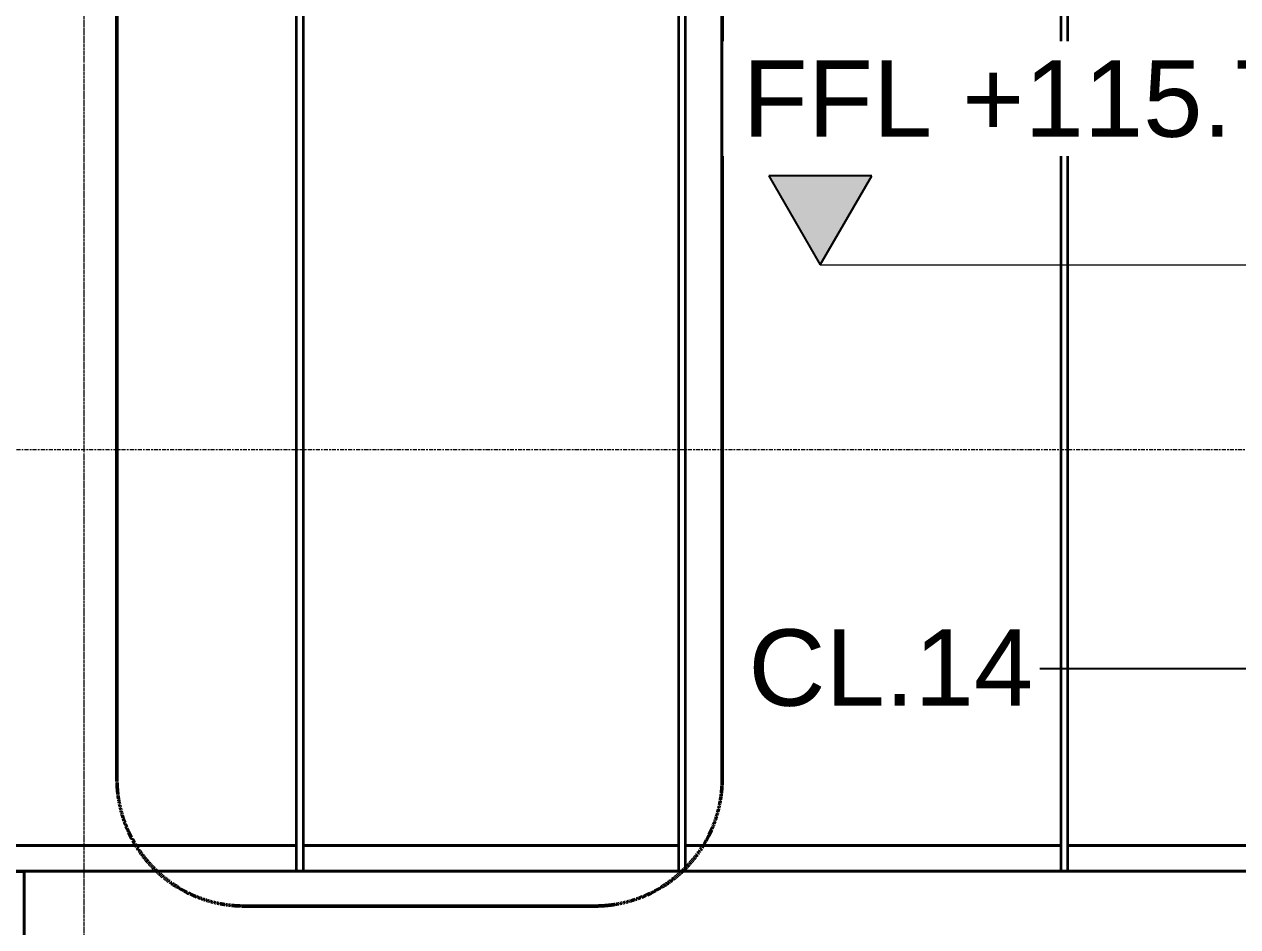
# Model space of a CAD drawing. Header units: millimetres. Extents: x -153298 to 620751, y -313239 to 250031.
# Drawn here: x 101533 to 106295, y -282716 to -279172 of the extents above; entities that cross this region are included whole.
import ezdxf

# ---------------------------------------------------------------- set-up
doc = ezdxf.new("R2010")
doc.units = ezdxf.units.MM
for name, pattern in [('Centre', [31.75, 6.35, -4.7625, 15.875, -4.7625]), ('DPA_Grid _ Level 100', [10, 5.5, -1.6, 1.3, -1.6]), ('DPA_Hidden 50', [3, 2, -1])]:
    doc.linetypes.add(name, pattern=pattern)
for name, color, linetype, lineweight in [('A-DETL', 7, 'Continuous', 70), ('A-DETL-GENF', 7, 'Continuous', 35), ('A-FLOR-HRAL', 7, 'Continuous', 25), ('A-FLOR-LEVL', 7, 'Continuous', 35), ('A-GENM-IDEN', 7, 'Continuous', 25), ('G-ANNO-SPOR', 7, 'Continuous', 9), ('I-WALL-E', 7, 'Continuous', 35), ('S-GRID', 7, 'Continuous', 0), ('WALL-E', 7, 'Continuous', 35)]:
    doc.layers.add(name, color=color, linetype=linetype, lineweight=lineweight)
doc.styles.add('Arial_2', font='arial.ttf', dxfattribs={"height": 3})

# ---------------------------------------------------------------- blocks, each defined once
blk = doc.blocks.new('Top Rail Type - Top Rail_Internal_-15920065-2120-01 ENTRANCE 1 SECTION A')
at = {"layer": 'A-FLOR-HRAL', "color": 7, "lineweight": 9}
for p, q in [((-885358, 114905.6), (-885358, 114907.4)), ((-885358, 114907.4), (-885358, 114905.6)), ((-885358, 114883.3), (-885358, 114904.9)), ((-885358, 114904.9), (-885358, 114883.3)), ((-885358, 114883.3), (-885358, 114859.1)), ((-885358, 114859.1), (-885358, 114883.3)), ((-881842.4, 113488.8), (-883107.9, 112686.9)), ((-881767.4, 113488.8), (-881842.4, 113488.8)), ((-881257.1, 113488.8), (-881307.4, 113488.8)), ((-881138.5, 113488.8), (-881214.7, 113488.8)), ((-880997.4, 113488.8), (-881099.8, 113488.8)), ((-883107.9, 112627.7), (-881827.9, 113438.8)), ((-881827.9, 113438.8), (-881767.4, 113438.8)), ((-881307.4, 113438.8), (-881242, 113438.8)), ((-881170.8, 113438.8), (-881168, 113438.8)), ((-881117.8, 113438.8), (-880997.4, 113438.8)), ((-883207.9, 112623.5), (-883802.4, 112246.9)), ((-883775.6, 112204.6), (-883207.9, 112564.3)), ((-883802.4, 112246.9), (-884082.4, 112069.4)), ((-884067.9, 112019.4), (-883775.6, 112204.6)), ((-884648.5, 112069.4), (-885207.4, 112069.4)), ((-884082.4, 112069.4), (-884548.5, 112069.4)), ((-885207.4, 112019.4), (-884648.5, 112019.4)), ((-884548.5, 112019.4), (-884067.9, 112019.4))]:
    blk.add_line(p, q, dxfattribs=at)
blk.add_arc((-885207.4, 112044.4), 25, 90, 180, dxfattribs=at)
for points in [[(-884089.6, 114883.3), (-884089, 114885.5), (-884087.7, 114889.8), (-884086, 114895.9), (-884084.4, 114901.1), (-884083.3, 114905.2), (-884082.8, 114906.9), (-884082.6, 114907.4)], [(-884082.6, 114907.4), (-884082.8, 114906.8), (-884083.3, 114905.2), (-884084.4, 114901.1), (-884086, 114895.9), (-884087.7, 114889.8), (-884089, 114885.5), (-884089.6, 114883.3)], [(-881835.1, 113463.8), (-881835.7, 113466), (-881837, 113470.4), (-881838.8, 113476.5), (-881840.3, 113481.7), (-881841.5, 113485.7), (-881842.2, 113488.3), (-881842.4, 113488.8), (-881842.4, 113488.8)], [(-881842.1, 113488), (-881842, 113487.4), (-881841.5, 113485.7), (-881840.3, 113481.7), (-881838.8, 113476.5), (-881837, 113470.4), (-881835.7, 113466), (-881835.1, 113463.8)], [(-884075.1, 112044.4), (-884075.8, 112046.6), (-884077, 112051), (-884078.8, 112057.1), (-884080.3, 112062.3), (-884081.5, 112066.3), (-884082.2, 112068.8), (-884082.4, 112069.4), (-884082.4, 112069.4)], [(-884082.1, 112068.6), (-884082, 112068), (-884081.5, 112066.3), (-884080.3, 112062.3), (-884078.8, 112057.1), (-884077, 112051), (-884075.8, 112046.6), (-884075.1, 112044.4)], [(-884075.1, 112044.4), (-884074.5, 112042.2), (-884073.2, 112037.9), (-884071.4, 112031.8), (-884069.9, 112026.5), (-884068.8, 112022.5), (-884068.3, 112020.8), (-884068.1, 112020.3)]]:
    blk.add_open_spline(points, degree=3, dxfattribs=at)
for points, knots in [([(-881831.8, 113452.6), (-881832.3, 113454.1), (-881833.4, 113457.8), (-881834.5, 113461.7), (-881835.1, 113463.8)], [0.8511527, 0.8511527, 0.8511527, 0.8511527, 0.9166667, 1, 1, 1, 1]), ([(-880972.4, 113463.8), (-880972.4, 113466), (-880972.8, 113469.3), (-880974.2, 113473.4), (-880975.7, 113476.4), (-880977.2, 113478.7), (-880978.6, 113480.3), (-880980.1, 113481.9), (-880982.1, 113483.7), (-880984.4, 113485.3), (-880986.3, 113486.3), (-880987.8, 113487), (-880989.3, 113487.5), (-880990.9, 113488), (-880992.5, 113488.4), (-880994.1, 113488.7), (-880995.7, 113488.8), (-880996.8, 113488.8), (-880997.4, 113488.8)], [0, 0, 0, 0, 0.0833333, 0.125, 0.1666667, 0.2083333, 0.2291667, 0.25, 0.2916667, 0.3333333, 0.3541667, 0.375, 0.3958333, 0.4166667, 0.4375, 0.4583333, 0.4791667, 0.5, 0.5, 0.5, 0.5]), ([(-880972.4, 113463.8), (-880972.4, 113466), (-880972.8, 113469.3), (-880974.2, 113473.4), (-880975.7, 113476.4), (-880977.2, 113478.7), (-880978.6, 113480.3), (-880980.1, 113481.9), (-880982.1, 113483.7), (-880984.4, 113485.3), (-880986.3, 113486.3), (-880987.8, 113487), (-880989.3, 113487.5), (-880990.9, 113488), (-880992.5, 113488.4), (-880994.1, 113488.7), (-880995.7, 113488.8), (-880996.8, 113488.8), (-880997.4, 113488.8)], [0, 0, 0, 0, 0.0833333, 0.125, 0.1666667, 0.2083333, 0.2291667, 0.25, 0.2916667, 0.3333333, 0.3541667, 0.375, 0.3958333, 0.4166667, 0.4375, 0.4583333, 0.4791667, 0.5, 0.5, 0.5, 0.5]), ([(-880979.7, 113446.2), (-880979.3, 113446.6), (-880978.6, 113447.4), (-880977.2, 113449), (-880975.7, 113451.3), (-880974.2, 113454.3), (-880972.8, 113458.4), (-880972.4, 113461.7), (-880972.4, 113463.8)], [0.75, 0.75, 0.75, 0.75, 0.7708333, 0.7916667, 0.8333333, 0.875, 0.9166667, 1, 1, 1, 1]), ([(-885232.4, 112044.4), (-885232.4, 112046.6), (-885231.9, 112049.9), (-885230.5, 112054), (-885229.1, 112057), (-885227.6, 112059.2), (-885226.2, 112060.9), (-885224.7, 112062.5), (-885222.6, 112064.3), (-885220.4, 112065.8), (-885218.4, 112066.9), (-885216.9, 112067.5), (-885215.4, 112068.1), (-885213.8, 112068.6), (-885212.3, 112069), (-885210.6, 112069.2), (-885209, 112069.4), (-885207.9, 112069.4), (-885207.4, 112069.4)], [0, 0, 0, 0, 0.0833333, 0.125, 0.1666667, 0.2083333, 0.2291667, 0.25, 0.2916667, 0.3333333, 0.3541667, 0.375, 0.3958333, 0.4166667, 0.4375, 0.4583333, 0.4791667, 0.5, 0.5, 0.5, 0.5]), ([(-885225.1, 112026.7), (-885225.4, 112027.1), (-885226.2, 112027.9), (-885227.6, 112029.6), (-885229.1, 112031.9), (-885230.5, 112034.8), (-885231.9, 112039), (-885232.4, 112042.2), (-885232.4, 112044.4)], [0.75, 0.75, 0.75, 0.75, 0.7708333, 0.7916667, 0.8333333, 0.875, 0.9166667, 1, 1, 1, 1]), ([(-884067.9, 112019.4), (-884067.9, 112019.4), (-884068.4, 112021.2), (-884069.9, 112026.5), (-884071.4, 112031.8), (-884073.2, 112037.9), (-884074.5, 112042.2), (-884075.1, 112044.4)], [0.5, 0.5, 0.5, 0.5, 0.6666667, 0.75, 0.8333333, 0.9166667, 1, 1, 1, 1])]:
    blk.add_open_spline(points, degree=3, knots=knots, dxfattribs=at)
blk = doc.blocks.new('DPA_AN_Callout - DPA_AN_Callout-17956100-2120-01 ENTRANCE 1 SECTION A')
at = {"layer": 'A-DETL-GENF', "color": 7, "linetype": 'DPA_Hidden 50', "lineweight": 50}
for p, q in [((-881353.6, 114312.5), (-881353.6, 117800)), ((-878978.3, 117800), (-878978.3, 114312.5)), ((-879478.3, 113812.5), (-880853.6, 113812.5))]:
    blk.add_line(p, q, dxfattribs=at)
for centre, start, end in [((-880853.6, 114312.5), 180, 270), ((-879478.3, 114312.5), 270, 0)]:
    blk.add_arc(centre, 500, start, end, dxfattribs=at)
blk = doc.blocks.new('Spot Elevations - Section Scale 100-10802364-2120-01 ENTRANCE 1 SECTION A')
at = {"layer": 'G-ANNO-SPOR'}
blk.add_hatch(color=7, dxfattribs=at).paths.add_polyline_path([(-898912.6, 101800), (-899114.1, 101450.9), (-899315.7, 101800)])
at = {"layer": 'G-ANNO-SPOR', "color": 7, "lineweight": 25}
for p, q in [((-898912.6, 101800), (-899315.7, 101800)), ((-899315.7, 101800), (-899114.1, 101450.9)), ((-899114.1, 101450.9), (-898912.6, 101800))]:
    blk.add_line(p, q, dxfattribs=at)

msp = doc.modelspace()

# ---------------------------------------------------------------- linework, layer by layer
at = {"color": 7}
msp.add_lwpolyline([(88568.6559, -282500.0016), (101532.88, -282500.0016), (101532.88, -290896.753), (88568.6559, -290896.753)], close=True, dxfattribs=at)
at = {"layer": 'A-DETL', "color": 7, "lineweight": 9}
for p, q in [((116742.88, -282496.753), (101532.88, -282496.753)), ((101532.88, -282496.753), (101532.88, -286696.753))]:
    msp.add_line(p, q, dxfattribs=at)
at = {"layer": 'A-FLOR-LEVL', "color": 7, "linetype": 'Centre', "lineweight": 9}
msp.add_line((79837.5395, -280841.6324), (143578.2589, -280841.6324), dxfattribs=at)
at = {"layer": 'A-GENM-IDEN', "color": 7}
msp.add_line((109370.1907, -281702.2223), (105518.768, -281702.2223), dxfattribs=at)
at = {"layer": 'G-ANNO-SPOR', "color": 7}
msp.add_line((106979.9042, -280117.4089), (104657.1833, -280117.4089), dxfattribs=at)
at = {"layer": 'I-WALL-E', "color": 7}
for p, q in [((102601.88, -282496.753), (102601.88, -278146.753)), ((102601.88, -282496.753), (102601.88, -278146.753)), ((102626.88, -278146.753), (102626.88, -282496.753)), ((102626.88, -278146.753), (102626.88, -282496.753)), ((104101.88, -282496.753), (104101.88, -278146.753)), ((104101.88, -282496.753), (104101.88, -278146.753)), ((104126.88, -278146.753), (104126.88, -282496.753)), ((104126.88, -278146.753), (104126.88, -282496.753)), ((105601.88, -282496.753), (105601.88, -278146.753)), ((105601.88, -282496.753), (105601.88, -278146.753)), ((105626.88, -278146.753), (105626.88, -282496.753)), ((105626.88, -278146.753), (105626.88, -282496.753)), ((102601.88, -282396.753), (101126.88, -282396.753)), ((101126.88, -282396.753), (102601.88, -282396.753)), ((104101.88, -282396.753), (102626.88, -282396.753)), ((102626.88, -282396.753), (104101.88, -282396.753)), ((105601.88, -282396.753), (104126.88, -282396.753)), ((104126.88, -282396.753), (105601.88, -282396.753)), ((107101.88, -282396.753), (105626.88, -282396.753)), ((105626.88, -282396.753), (107101.88, -282396.753)), ((109054.98, -282496.753), (100680.1307, -282496.753)), ((101126.88, -282496.753), (102601.88, -282496.753)), ((102626.88, -282496.753), (102601.88, -282496.753)), ((102626.88, -282496.753), (104101.88, -282496.753)), ((104126.88, -282496.753), (104101.88, -282496.753)), ((104126.88, -282496.753), (105601.88, -282496.753)), ((105626.88, -282496.753), (105601.88, -282496.753)), ((105626.88, -282496.753), (107101.88, -282496.753))]:
    msp.add_line(p, q, dxfattribs=at)
at = {"layer": 'S-GRID', "color": 7, "linetype": 'DPA_Grid _ Level 100'}
msp.add_line((101767.88, -309692.5036), (101767.88, -276432.3847), dxfattribs=at)
at = {"layer": 'WALL-E', "color": 7}
for p, q in [((101532.88, -286496.753), (101532.88, -282496.753)), ((101532.88, -282496.753), (116717.88, -282496.753)), ((116717.88, -282496.753), (101532.88, -282496.753)), ((101532.88, -282496.753), (101532.88, -286496.753))]:
    msp.add_line(p, q, dxfattribs=at)

# ---------------------------------------------------------------- block references
at = {"layer": 'A-DETL-GENF', "color": 7}
msp.add_blockref('DPA_AN_Callout - DPA_AN_Callout-17956100-2120-01 ENTRANCE 1 SECTION A', (983250.2539, -396446.753), dxfattribs=at)
at = {"layer": 'A-FLOR-HRAL', "color": 7, "lineweight": 9}
msp.add_blockref('Top Rail Type - Top Rail_Internal_-15920065-2120-01 ENTRANCE 1 SECTION A', (983250.2539, -396446.753), dxfattribs=at)
at = {"layer": 'G-ANNO-SPOR', "color": 7, "lineweight": 25}
msp.add_blockref('Spot Elevations - Section Scale 100-10802364-2120-01 ENTRANCE 1 SECTION A', (1003771.2932, -381567.4089), dxfattribs=at)

# ---------------------------------------------------------------- texts
at = {"layer": 'A-GENM-IDEN', "color": 7, "lineweight": 9, "insert": (104374.768, -281547.8681), "char_height": 300, "width": 1378.9025, "attachment_point": 1, "style": 'Arial_2'}
msp.add_mtext('CL.14', dxfattribs=at)

# ---------------------------------------------------------------- next in the draw order: texts
at = {"layer": 'G-ANNO-SPOR', "color": 7, "insert": (104351.8595, -279313.8134), "char_height": 300, "width": 3132.777186, "attachment_point": 1, "line_spacing_factor": 0.941778, "style": 'Arial_2', "bg_fill": 3, "box_fill_scale": 1.25, "bg_fill_color": 256, "bg_fill_true_color": 13158600, "bg_fill_transparency": 0}
msp.add_mtext('FFL +115.750', dxfattribs=at)

doc.saveas('drawing.dxf')
